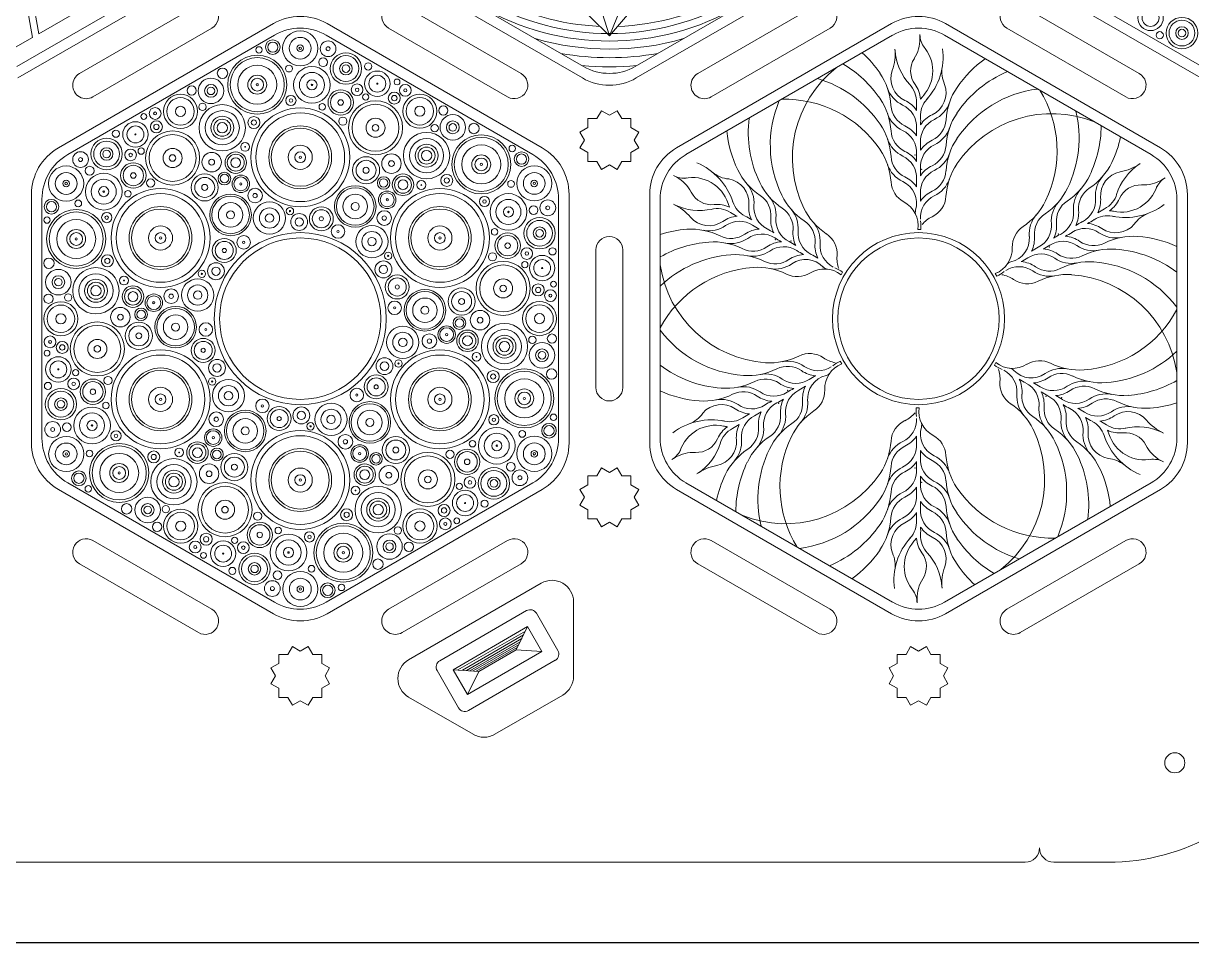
# Model space of a CAD drawing. Header units: millimetres. Extents: x -13 to 587, y 0 to 600.
# Drawn here: x 218.7 to 381.7, y 0 to 128.2 of the extents above; entities that cross this region are included whole.
import ezdxf

# ---------------------------------------------------------------- set-up
doc = ezdxf.new("R2010")
doc.units = ezdxf.units.MM
doc.layers.get('0').update_dxf_attribs({"true_color": 0x000000})
for name, color, linetype, lineweight, true_color in [('Cut_First', 1, 'Continuous', 20, 0xff0000), ('Cut_Second', 1, 'Continuous', 20, 0xff0000), ('Vector_Score', 5, 'Continuous', 0, 0x0000ff)]:
    doc.layers.add(name, color=color, linetype=linetype, lineweight=lineweight, true_color=true_color)

msp = doc.modelspace()

# ---------------------------------------------------------------- linework, layer by layer
msp.add_line((-13, 0), (587, 0))
at = {"layer": 'Cut_First'}
for p, q in [((217.98, 120.55), (247.98, 137.87)), ((266.73, 137.87), (296.73, 120.55)), ((304.23, 120.55), (334.23, 137.87)), ((352.98, 137.87), (382.98, 120.55)), ((253.61, 128.12), (223.61, 110.8)), ((291.11, 110.8), (261.11, 128.12)), ((339.86, 128.12), (309.86, 110.8)), ((377.36, 110.8), (347.36, 128.12)), ((219.86, 104.31), (219.86, 69.67)), ((294.86, 69.67), (294.86, 104.31)), ((306.11, 104.31), (306.11, 69.67)), ((381.11, 69.67), (381.11, 104.31)), ((223.61, 63.17), (253.61, 45.85)), ((261.11, 45.85), (291.11, 63.17)), ((309.86, 63.17), (339.86, 45.85)), ((347.36, 45.85), (377.36, 63.17))]:
    msp.add_line(p, q, dxfattribs=at)
for centre, radius in [((257.36, 86.99), 11.25), ((343.61, 86.99), 11.25), ((379.36, 25.07), 1.4)]:
    msp.add_circle(centre, radius, dxfattribs=at)
for centre, start, end in [((257.36, 121.63), 60, 120), ((343.61, 121.63), 60, 120), ((300.48, 127.04), 240, 300), ((227.36, 104.31), 120, 180), ((287.36, 104.31), 360, 60), ((313.61, 104.31), 120, 180), ((373.61, 104.31), 360, 60), ((227.36, 69.67), 180, 240), ((287.36, 69.67), 300, 360), ((313.61, 69.67), 180, 240), ((373.61, 69.67), 300, 360), ((257.36, 52.35), 240, 300), ((343.61, 52.35), 240, 300)]:
    msp.add_arc(centre, 7.5, start, end, dxfattribs=at)
at = {"layer": 'Cut_Second'}
for p, q in [((226.56, 121.17), (243.16, 130.75)), ((271.56, 130.75), (288.16, 121.17)), ((312.81, 121.17), (329.41, 130.75)), ((357.81, 130.75), (374.41, 121.17)), ((245.03, 127.5), (228.43, 117.92)), ((286.28, 117.92), (269.68, 127.5)), ((331.28, 127.5), (314.68, 117.92)), ((372.53, 117.92), (355.93, 127.5)), ((299.38, 115.98), (298.75, 114.89)), ((300.48, 115.35), (299.38, 115.98)), ((301.58, 115.98), (300.48, 115.35)), ((302.21, 114.89), (301.58, 115.98)), ((298.75, 114.89), (297.48, 114.89)), ((297.48, 114.89), (297.48, 113.62)), ((303.48, 114.89), (302.21, 114.89)), ((303.48, 113.62), (303.48, 114.89)), ((297.48, 113.62), (296.38, 112.98)), ((296.38, 112.98), (297.02, 111.89)), ((304.58, 112.98), (303.48, 113.62)), ((303.95, 111.89), (304.58, 112.98)), ((297.02, 111.89), (296.38, 110.79)), ((304.58, 110.79), (303.95, 111.89)), ((296.38, 110.79), (297.48, 110.15)), ((297.48, 110.15), (297.48, 108.89)), ((303.48, 110.15), (304.58, 110.79)), ((303.48, 108.89), (303.48, 110.15)), ((297.48, 108.89), (298.75, 108.89)), ((298.75, 108.89), (299.38, 107.79)), ((299.38, 107.79), (300.48, 108.42)), ((300.48, 108.42), (301.58, 107.79)), ((301.58, 107.79), (302.21, 108.89)), ((302.21, 108.89), (303.48, 108.89)), ((298.61, 77.4), (298.61, 96.57)), ((302.36, 96.57), (302.36, 77.4)), ((299.38, 66.19), (298.75, 65.09)), ((300.48, 65.55), (299.38, 66.19)), ((301.58, 66.19), (300.48, 65.55)), ((302.21, 65.09), (301.58, 66.19)), ((297.48, 63.82), (296.38, 63.19)), ((298.75, 65.09), (297.48, 65.09)), ((297.48, 65.09), (297.48, 63.82)), ((303.48, 65.09), (302.21, 65.09)), ((303.48, 63.82), (303.48, 65.09)), ((304.58, 63.19), (303.48, 63.82)), ((296.38, 63.19), (297.02, 62.09)), ((297.02, 62.09), (296.38, 60.99)), ((303.95, 62.09), (304.58, 63.19)), ((304.58, 60.99), (303.95, 62.09)), ((296.38, 60.99), (297.48, 60.36)), ((297.48, 60.36), (297.48, 59.09)), ((303.48, 60.36), (304.58, 60.99)), ((303.48, 59.09), (303.48, 60.36)), ((297.48, 59.09), (298.75, 59.09)), ((298.75, 59.09), (299.38, 57.99)), ((301.58, 57.99), (302.21, 59.09)), ((302.21, 59.09), (303.48, 59.09)), ((299.38, 57.99), (300.48, 58.62)), ((300.48, 58.62), (301.58, 57.99)), ((228.43, 56.06), (245.03, 46.47)), ((269.68, 46.47), (286.28, 56.06)), ((314.68, 56.06), (331.28, 46.47)), ((355.93, 46.47), (372.53, 56.06)), ((243.16, 43.22), (226.56, 52.81)), ((288.16, 52.81), (271.56, 43.22)), ((329.41, 43.22), (312.81, 52.81)), ((374.41, 52.81), (357.81, 43.22)), ((290.98, 50.11), (272.48, 39.43)), ((295.48, 47.51), (295.48, 37.12)), ((256.26, 41.29), (255.62, 40.19)), ((257.36, 40.65), (256.26, 41.29)), ((258.46, 41.29), (257.36, 40.65)), ((259.09, 40.19), (258.46, 41.29)), ((342.51, 41.29), (341.87, 40.19)), ((343.61, 40.65), (342.51, 41.29)), ((344.71, 41.29), (343.61, 40.65)), ((345.34, 40.19), (344.71, 41.29)), ((255.62, 40.19), (254.36, 40.19)), ((254.36, 40.19), (254.36, 38.92)), ((260.36, 40.19), (259.09, 40.19)), ((260.36, 38.92), (260.36, 40.19)), ((341.87, 40.19), (340.61, 40.19)), ((340.61, 40.19), (340.61, 38.92)), ((346.61, 40.19), (345.34, 40.19)), ((346.61, 38.92), (346.61, 40.19)), ((254.36, 38.92), (253.26, 38.29)), ((253.26, 38.29), (253.89, 37.19)), ((261.46, 38.29), (260.36, 38.92)), ((260.82, 37.19), (261.46, 38.29)), ((340.61, 38.92), (339.51, 38.29)), ((339.51, 38.29), (340.14, 37.19)), ((347.71, 38.29), (346.61, 38.92)), ((347.07, 37.19), (347.71, 38.29)), ((253.89, 37.19), (253.26, 36.09)), ((253.26, 36.09), (254.36, 35.46)), ((260.36, 35.46), (261.46, 36.09)), ((261.46, 36.09), (260.82, 37.19)), ((340.14, 37.19), (339.51, 36.09)), ((339.51, 36.09), (340.61, 35.46)), ((346.61, 35.46), (347.71, 36.09)), ((347.71, 36.09), (347.07, 37.19)), ((254.36, 35.46), (254.36, 34.19)), ((260.36, 34.19), (260.36, 35.46)), ((281.48, 29.04), (272.48, 34.23)), ((293.98, 34.52), (284.48, 29.04)), ((340.61, 35.46), (340.61, 34.19)), ((346.61, 34.19), (346.61, 35.46)), ((254.36, 34.19), (255.62, 34.19)), ((255.62, 34.19), (256.26, 33.09)), ((256.26, 33.09), (257.36, 33.73)), ((257.36, 33.73), (258.46, 33.09)), ((258.46, 33.09), (259.09, 34.19)), ((259.09, 34.19), (260.36, 34.19)), ((340.61, 34.19), (341.87, 34.19)), ((341.87, 34.19), (342.51, 33.09)), ((342.51, 33.09), (343.61, 33.73)), ((343.61, 33.73), (344.71, 33.09)), ((344.71, 33.09), (345.34, 34.19)), ((345.34, 34.19), (346.61, 34.19)), ((358.49, 11.22), (156.23, 11.22)), ((370.04, 11.22), (362.49, 11.22))]:
    msp.add_line(p, q, dxfattribs=at)
for centre, radius, start, end in [((244.09, 129.13), 1.88, 300, 120), ((270.62, 129.13), 1.88, 60, 240), ((330.34, 129.13), 1.88, 300, 120), ((356.87, 129.13), 1.88, 60, 240), ((227.49, 119.54), 1.88, 120, 300), ((287.22, 119.54), 1.88, 240, 60), ((313.74, 119.54), 1.88, 120, 300), ((373.47, 119.54), 1.88, 240, 60), ((300.48, 96.57), 1.88, 0, 180), ((300.48, 77.4), 1.88, 180, 0), ((227.49, 54.43), 1.88, 60, 240), ((287.22, 54.43), 1.88, 300, 120), ((313.74, 54.43), 1.88, 60, 240), ((373.47, 54.43), 1.88, 300, 120), ((292.48, 47.51), 3, 0, 120), ((244.09, 44.85), 1.88, 240, 60), ((270.62, 44.85), 1.88, 120, 300), ((330.34, 44.85), 1.88, 240, 60), ((356.87, 44.85), 1.88, 120, 300), ((273.98, 36.83), 3, 120, 240), ((292.48, 37.12), 3, 300, 0), ((282.98, 31.63), 3, 240, 300), ((370.04, 41.2), 30, 270, 330), ((358.49, 13.22), 2, 270, 0), ((362.49, 13.22), 2, 180, 270)]:
    msp.add_arc(centre, radius, start, end, dxfattribs=at)
at = {"layer": 'Vector_Score'}
for p, q in [((246.67, 138.79), (217.84, 122.15)), ((296.88, 122.15), (268.05, 138.79)), ((300.48, 126.43), (305.51, 138.68)), ((332.92, 138.79), (304.09, 122.15)), ((383.13, 122.15), (354.3, 138.79)), ((300.48, 126.43), (296.73, 138.43)), ((300.48, 126.43), (292.98, 133.93)), ((220.88, 126.71), (230.63, 132.34)), ((219.13, 131.17), (220.01, 126.2)), ((220, 131.67), (220.88, 126.71)), ((300.48, 126.43), (304.98, 131.68)), ((216.67, 124.28), (220.01, 126.2)), ((224.92, 109.88), (253.75, 126.52)), ((260.96, 126.52), (289.79, 109.88)), ((311.17, 109.88), (340, 126.52)), ((343.81, 126.05), (343.8, 126.59)), ((347.21, 126.52), (376.04, 109.88)), ((309.88, 106.7), (309.41, 106.96)), ((377.54, 106.34), (378, 106.62)), ((221.32, 70.34), (221.32, 103.63)), ((293.4, 103.63), (293.4, 70.34)), ((307.57, 70.34), (307.57, 103.63)), ((379.65, 103.63), (379.65, 70.34)), ((343.51, 99.41), (343.92, 99.4)), ((332.8, 93.12), (333.01, 93.46)), ((354.32, 93.28), (354.51, 92.93)), ((354.65, 93.36), (354.65, 93.36)), ((332.9, 80.7), (332.7, 81.05)), ((354.41, 80.86), (354.2, 80.51)), ((354.65, 80.61), (354.65, 80.61)), ((343.7, 74.57), (343.3, 74.57)), ((343.61, 74.24), (343.61, 74.24)), ((309.68, 67.64), (309.21, 67.36)), ((377.33, 67.28), (377.8, 67.01)), ((253.75, 47.45), (224.92, 64.1)), ((289.79, 64.1), (260.96, 47.45)), ((340, 47.45), (311.17, 64.1)), ((376.04, 64.1), (347.21, 47.45)), ((343.4, 47.93), (343.41, 47.38)), ((276.81, 39.29), (288.94, 46.29)), ((290.31, 45.92), (293.31, 40.72)), ((278.68, 38.05), (289.07, 44.05)), ((289.07, 44.05), (287.47, 40.82)), ((289.07, 44.05), (291.07, 40.59)), ((279.36, 38.01), (288.77, 43.44)), ((279.97, 37.97), (288.5, 42.89)), ((280.53, 37.93), (288.25, 42.39)), ((281.03, 37.9), (288.03, 41.94)), ((281.49, 37.87), (287.82, 41.53)), ((281.9, 37.85), (287.64, 41.16)), ((287.47, 40.82), (282.28, 37.82)), ((287.47, 40.82), (291.07, 40.59)), ((291.07, 40.59), (280.68, 34.59)), ((292.94, 39.36), (280.81, 32.36)), ((279.45, 32.72), (276.45, 37.92)), ((280.68, 34.59), (278.68, 38.05)), ((278.68, 38.05), (282.28, 37.82)), ((282.28, 37.82), (280.68, 34.59))]:
    msp.add_line(p, q, dxfattribs=at)
for centre, radius in [((375.98, 128.92), 1.77), ((375.98, 128.92), 1.18), ((380.36, 126.81), 2.19), ((257.35, 124.69), 2.45), ((380.36, 126.81), 1.8), ((380.36, 126.81), 0.877), ((380.36, 126.81), 0.53), ((253.53, 124.85), 1.02), ((253.53, 124.85), 0.713), ((257.35, 124.69), 1.52), ((261.24, 124.62), 1.1), ((377.26, 126.51), 0.501), ((251.6, 124.46), 0.45), ((257.35, 124.69), 0.461), ((257.35, 124.69), 0.169), ((261.24, 124.62), 0.274), ((263.73, 121.86), 2.19), ((251.36, 119.61), 4.12), ((251.36, 119.61), 3.77), ((251.36, 119.61), 2.72), ((255.79, 121.85), 0.467), ((260.54, 122.74), 0.609), ((263.73, 121.86), 1.8), ((263.73, 121.86), 0.877), ((263.73, 121.86), 0.53), ((266.83, 122.16), 0.501), ((246.51, 121.21), 0.726), ((251.36, 119.61), 1.32), ((258.99, 119.58), 2.56), ((258.99, 119.58), 1.75), ((268.11, 119.75), 1.77), ((268.11, 119.75), 1.18), ((242.21, 118.79), 0.645), ((244.9, 118.75), 1.78), ((244.9, 118.75), 0.894), ((244.9, 118.75), 0.528), ((251.36, 119.61), 0.89), ((251.36, 119.61), 0.15), ((258.99, 119.58), 0.707), ((258.99, 119.58), 0.103), ((265.29, 118.9), 0.814), ((265.29, 118.9), 0.247), ((268.11, 119.75), 0.0766), ((270.86, 119.99), 0.403), ((272.01, 118.82), 0.822), ((272.01, 118.82), 0.209), ((240.65, 115.89), 2.38), ((240.65, 115.89), 1.92), ((256.06, 117.41), 0.714), ((256.06, 117.41), 0.241), ((263, 117.13), 1.77), ((263, 117.13), 1.42), ((263, 117.13), 0.384), ((267.86, 113.61), 3.77), ((266.5, 117.88), 0.436), ((270.48, 117.74), 0.839), ((270.48, 117.74), 0.375), ((274.04, 115.91), 2.38), ((274.04, 115.91), 1.92), ((237.11, 115.6), 0.822), ((237.11, 115.6), 0.209), ((240.65, 115.89), 0.709), ((243.73, 116.51), 0.514), ((246.48, 113.61), 3.23), ((246.48, 113.61), 2.38), ((257.36, 109.49), 6.9), ((260.43, 116.52), 0.453), ((267.86, 113.61), 3.27), ((274.04, 115.91), 0.709), ((277.32, 116.01), 0.645), ((234.36, 112.68), 1.77), ((235.53, 115.18), 0.403), ((237.29, 113.73), 0.839), ((237.29, 113.73), 0.375), ((246.48, 113.61), 1.6), ((246.48, 113.61), 1.19), ((246.48, 113.61), 0.722), ((250.89, 114.33), 0.837), ((250.89, 114.33), 0.36), ((257.36, 109.49), 6.18), ((263.3, 114.53), 0.573), ((267.86, 113.61), 1.33), ((278.64, 113.66), 1.78), ((278.64, 113.66), 0.894), ((278.64, 113.66), 0.528), ((281.58, 113.5), 0.726), ((231.64, 112.78), 0.501), ((234.36, 112.68), 1.18), ((234.36, 112.68), 0.0766), ((239.55, 109.39), 3.77), ((239.55, 109.39), 3.27), ((257.36, 109.49), 4.38), ((257.36, 109.49), 4.04), ((267.86, 113.61), 0.458), ((274.98, 109.72), 3.23), ((276.11, 113.55), 0.514), ((282.61, 108.5), 4.12), ((230.34, 109.95), 2.19), ((230.34, 109.95), 1.8), ((249.66, 110.94), 0.614), ((249.66, 110.94), 0.0555), ((257.36, 109.49), 1.68), ((274.98, 109.72), 2.38), ((274.98, 109.72), 1.6), ((274.98, 109.72), 1.19), ((282.61, 108.5), 3.77), ((282.61, 108.5), 2.72), ((286.93, 110.71), 0.45), ((226.71, 109.17), 1.1), ((226.71, 109.17), 0.274), ((230.34, 109.95), 0.877), ((230.34, 109.95), 0.53), ((233.69, 109.82), 0.814), ((233.69, 109.82), 0.247), ((235.17, 110.35), 0.436), ((239.55, 109.39), 1.33), ((239.55, 109.39), 0.458), ((245, 108.81), 1.36), ((245, 108.81), 0.404), ((248.36, 108.74), 1.5), ((248.36, 108.74), 1.18), ((248.36, 108.74), 0.685), ((257.36, 109.49), 0.75), ((257.36, 109.49), 0.168), ((266.54, 107.68), 1.89), ((270.08, 108.61), 1.36), ((274.98, 109.72), 0.722), ((282.61, 108.5), 1.32), ((282.61, 108.5), 0.89), ((288.23, 109.24), 1.02), ((288.23, 109.24), 0.713), ((224.7, 105.83), 2.45), ((227.98, 107.62), 0.609), ((234.07, 106.95), 1.77), ((234.07, 106.95), 1.42), ((266.54, 107.68), 1.39), ((266.54, 107.68), 0.416), ((270.08, 108.61), 0.404), ((282.61, 108.5), 0.15), ((290, 105.85), 2.45), ((224.7, 105.83), 1.52), ((224.7, 105.83), 0.461), ((224.7, 105.83), 0.169), ((229.94, 104.7), 2.56), ((229.94, 104.7), 1.75), ((234.07, 106.95), 0.384), ((236.48, 105.91), 0.573), ((244.03, 105.29), 1.89), ((244.03, 105.29), 1.39), ((246.78, 106.52), 0.878), ((246.78, 106.52), 0.597), ((249.07, 105.78), 1.22), ((249.07, 105.78), 0.964), ((249.07, 105.78), 0.161), ((268.99, 105.91), 0.878), ((268.99, 105.91), 0.597), ((271.69, 105.66), 1.5), ((271.69, 105.66), 1.18), ((271.69, 105.66), 0.685), ((274.25, 105.63), 0.614), ((277.8, 106.26), 0.837), ((277.8, 106.26), 0.36), ((286.76, 105.77), 0.467), ((290, 105.85), 1.52), ((290, 105.85), 0.461), ((290, 105.85), 0.169), ((229.94, 104.7), 0.707), ((229.94, 104.7), 0.103), ((237.87, 98.24), 6.9), ((237.87, 98.24), 6.18), ((233.32, 104.41), 0.453), ((244.03, 105.29), 0.416), ((247.64, 101.46), 2.9), ((251.06, 104.15), 1.02), ((251.06, 104.15), 0.306), ((265.03, 102.63), 2.9), ((265.03, 102.63), 2.62), ((265.03, 102.63), 1.71), ((269.49, 103.56), 1.22), ((269.49, 103.56), 0.964), ((276.84, 98.24), 6.9), ((276.84, 98.24), 6.18), ((274.25, 105.63), 0.0555), ((286.4, 101.87), 2.56), ((222.65, 102.6), 1.02), ((222.65, 102.6), 0.713), ((226.39, 103.06), 0.467), ((247.64, 101.46), 2.62), ((247.64, 101.46), 1.71), ((253.06, 101.02), 2.25), ((265.03, 102.63), 0.562), ((269.49, 103.56), 0.161), ((283.06, 103.32), 0.714), ((283.06, 103.32), 0.241), ((286.4, 101.87), 1.75), ((289.91, 102.11), 0.609), ((291.89, 102.44), 1.1), ((291.89, 102.44), 0.274), ((222.03, 100.74), 0.45), ((226.1, 98.1), 4.12), ((226.1, 98.1), 3.77), ((230.36, 101.08), 0.714), ((230.36, 101.08), 0.241), ((237.87, 98.24), 4.38), ((237.87, 98.24), 4.04), ((247.64, 101.46), 0.562), ((253.06, 101.02), 1.41), ((253.06, 101.02), 0.591), ((255.92, 101.99), 0.513), ((255.92, 101.99), 0.0828), ((257.21, 100.47), 1.18), ((257.21, 100.47), 0.583), ((260.3, 100.92), 1.67), ((260.3, 100.92), 1.26), ((260.3, 100.92), 0.286), ((269.07, 101.02), 1.02), ((269.07, 101.02), 0.306), ((276.84, 98.24), 4.38), ((276.84, 98.24), 4.04), ((286.4, 101.87), 0.707), ((286.4, 101.87), 0.103), ((290.75, 98.9), 2.19), ((226.1, 98.1), 2.72), ((226.1, 98.1), 1.32), ((237.87, 98.24), 1.68), ((262.63, 99.14), 0.942), ((267.36, 97.73), 2.25), ((276.84, 98.24), 1.68), ((284.47, 99.09), 0.453), ((290.75, 98.9), 1.8), ((290.75, 98.9), 0.877), ((290.75, 98.9), 0.53), ((226.1, 98.1), 0.89), ((226.1, 98.1), 0.15), ((237.87, 98.24), 0.75), ((237.87, 98.24), 0.168), ((246.76, 96.5), 1.67), ((257.36, 86.99), 12), ((249.47, 97.63), 0.942), ((249.47, 97.63), 0.158), ((262.63, 99.14), 0.158), ((267.36, 97.73), 1.41), ((267.36, 97.73), 0.591), ((276.84, 98.24), 0.75), ((276.84, 98.24), 0.168), ((286.29, 97.17), 1.77), ((286.29, 97.17), 1.42), ((343.61, 86.99), 12), ((246.76, 96.5), 1.26), ((246.76, 96.5), 0.286), ((269.63, 95.74), 0.513), ((284.18, 95.61), 0.573), ((286.29, 97.17), 0.384), ((288.96, 96.07), 0.814), ((288.96, 96.07), 0.247), ((292.55, 96.37), 0.501), ((222.29, 94.71), 0.726), ((230.45, 95.05), 0.837), ((230.45, 95.05), 0.36), ((245.6, 93.6), 1.18), ((268.96, 93.86), 1.18), ((269.63, 95.74), 0.0828), ((285.66, 91.21), 3.77), ((288.69, 94.52), 0.436), ((291.11, 94.05), 1.77), ((291.11, 94.05), 1.18), ((223.62, 92.08), 1.78), ((223.62, 92.08), 0.894), ((228.86, 90.88), 3.23), ((228.86, 90.88), 2.38), ((232.77, 92.3), 0.614), ((243.64, 93.24), 0.513), ((243.64, 93.24), 0.0828), ((245.6, 93.6), 0.583), ((268.96, 93.86), 0.583), ((270.89, 91.41), 1.67), ((285.66, 91.21), 3.27), ((291.11, 94.05), 0.0766), ((223.62, 92.08), 0.528), ((228.86, 90.88), 1.6), ((228.86, 90.88), 1.19), ((228.86, 90.88), 0.722), ((234.02, 90.07), 1.5), ((232.77, 92.3), 0.0555), ((243.05, 90.28), 2.25), ((243.05, 90.28), 1.41), ((270.89, 91.41), 1.26), ((270.89, 91.41), 0.286), ((279.87, 89.38), 1.89), ((285.66, 91.21), 1.33), ((285.66, 91.21), 0.458), ((290.55, 91), 0.839), ((290.55, 91), 0.375), ((292.69, 91.8), 0.403), ((222.24, 89.77), 0.645), ((224.98, 89.95), 0.514), ((234.02, 90.07), 1.18), ((234.02, 90.07), 0.685), ((236.93, 89.21), 1.22), ((236.93, 89.21), 0.964), ((239.35, 90.12), 1.02), ((239.35, 90.12), 0.306), ((243.05, 90.28), 0.591), ((274.75, 88.16), 2.9), ((274.75, 88.16), 2.62), ((274.75, 88.16), 1.71), ((279.87, 89.38), 1.39), ((279.87, 89.38), 0.416), ((292.26, 90.21), 0.822), ((292.26, 90.21), 0.209), ((223.97, 86.97), 2.38), ((223.97, 86.97), 1.92), ((232.27, 87.2), 1.36), ((235.15, 87.59), 0.878), ((235.15, 87.59), 0.597), ((236.93, 89.21), 0.161), ((239.97, 85.81), 2.9), ((239.97, 85.81), 2.62), ((270.52, 88.5), 0.942), ((270.52, 88.5), 0.158), ((274.75, 88.16), 0.562), ((282.44, 86.78), 1.36), ((290.74, 87), 2.38), ((290.74, 87), 1.92), ((223.97, 86.97), 0.709), ((229.05, 82.77), 3.77), ((232.27, 87.2), 0.404), ((234.84, 84.6), 1.89), ((239.97, 85.81), 1.71), ((244.19, 85.48), 0.942), ((279.56, 86.38), 0.878), ((279.56, 86.38), 0.597), ((282.44, 86.78), 0.404), ((290.74, 87), 0.709), ((229.05, 82.77), 3.27), ((234.84, 84.6), 1.39), ((234.84, 84.6), 0.416), ((239.97, 85.81), 0.562), ((244.19, 85.48), 0.158), ((271.66, 83.69), 2.25), ((271.66, 83.69), 1.41), ((275.37, 83.86), 1.02), ((277.78, 84.77), 1.22), ((277.78, 84.77), 0.964), ((277.78, 84.77), 0.161), ((280.69, 83.91), 1.5), ((280.69, 83.91), 1.18), ((285.85, 83.09), 3.23), ((285.85, 83.09), 2.38), ((292.47, 84.21), 0.645), ((222.46, 83.76), 0.822), ((222.46, 83.76), 0.209), ((224.16, 82.98), 0.839), ((224.16, 82.98), 0.375), ((229.05, 82.77), 1.33), ((229.05, 82.77), 0.458), ((243.82, 82.57), 1.67), ((243.82, 82.57), 1.26), ((271.66, 83.69), 0.591), ((275.37, 83.86), 0.306), ((280.69, 83.91), 0.685), ((285.85, 83.09), 1.6), ((285.85, 83.09), 1.19), ((285.85, 83.09), 0.722), ((289.74, 84.03), 0.514), ((291.09, 81.89), 1.78), ((222.03, 82.18), 0.403), ((223.61, 79.92), 1.77), ((237.87, 75.74), 6.9), ((237.87, 75.74), 6.18), ((243.82, 82.57), 0.286), ((269.11, 80.37), 1.18), ((276.84, 75.74), 6.9), ((276.84, 75.74), 6.18), ((281.95, 81.68), 0.614), ((281.95, 81.68), 0.0555), ((291.09, 81.89), 0.894), ((291.09, 81.89), 0.528), ((223.61, 79.92), 1.18), ((223.61, 79.92), 0.0766), ((226.03, 79.46), 0.436), ((237.87, 75.74), 4.38), ((245.75, 80.12), 1.18), ((245.75, 80.12), 0.583), ((269.11, 80.37), 0.583), ((271.07, 80.73), 0.513), ((271.07, 80.73), 0.0828), ((276.84, 75.74), 4.38), ((288.61, 75.87), 4.12), ((292.42, 79.27), 0.726), ((225.75, 77.9), 0.814), ((228.43, 76.8), 1.77), ((230.53, 78.37), 0.573), ((237.87, 75.74), 4.04), ((245.08, 78.24), 0.513), ((245.08, 78.24), 0.0828), ((247.35, 76.25), 2.25), ((267.95, 77.48), 1.67), ((267.95, 77.48), 1.26), ((276.84, 75.74), 4.04), ((284.27, 78.92), 0.837), ((284.27, 78.92), 0.36), ((288.61, 75.87), 3.77), ((288.61, 75.87), 2.72), ((222.16, 77.61), 0.501), ((223.97, 75.07), 2.19), ((223.97, 75.07), 1.8), ((225.75, 77.9), 0.247), ((228.43, 76.8), 1.42), ((228.43, 76.8), 0.384), ((237.87, 75.74), 1.68), ((247.35, 76.25), 1.41), ((247.35, 76.25), 0.591), ((265.25, 76.34), 0.942), ((267.95, 77.48), 0.286), ((276.84, 75.74), 1.68), ((288.61, 75.87), 1.32), ((288.61, 75.87), 0.89), ((223.97, 75.07), 0.877), ((223.97, 75.07), 0.53), ((230.25, 74.88), 0.453), ((237.87, 75.74), 0.75), ((237.87, 75.74), 0.168), ((252.08, 74.83), 0.942), ((252.08, 74.83), 0.158), ((261.66, 72.95), 2.25), ((267.07, 72.52), 2.9), ((267.07, 72.52), 2.62), ((265.25, 76.34), 0.158), ((276.84, 75.74), 0.75), ((276.84, 75.74), 0.168), ((288.61, 75.87), 0.15), ((228.31, 72.1), 2.56), ((228.31, 72.1), 1.75), ((245.64, 72.96), 1.02), ((249.68, 71.34), 2.9), ((249.68, 71.34), 2.62), ((254.42, 73.06), 1.67), ((254.42, 73.06), 1.26), ((254.42, 73.06), 0.286), ((257.51, 73.5), 1.18), ((257.51, 73.5), 0.583), ((261.66, 72.95), 1.41), ((261.66, 72.95), 0.591), ((267.07, 72.52), 1.71), ((284.36, 72.9), 0.714), ((292.69, 73.24), 0.45), ((222.82, 71.54), 1.1), ((222.82, 71.54), 0.274), ((224.8, 71.86), 0.609), ((228.31, 72.1), 0.707), ((228.31, 72.1), 0.103), ((245.64, 72.96), 0.306), ((249.68, 71.34), 1.71), ((249.68, 71.34), 0.562), ((258.8, 71.98), 0.513), ((258.8, 71.98), 0.0828), ((267.07, 72.52), 0.562), ((284.77, 69.28), 2.56), ((284.36, 72.9), 0.241), ((292.06, 71.37), 1.02), ((292.06, 71.37), 0.713), ((224.71, 68.13), 2.45), ((231.66, 70.65), 0.714), ((231.66, 70.65), 0.241), ((245.22, 70.41), 1.22), ((245.22, 70.41), 0.964), ((245.22, 70.41), 0.161), ((257.36, 64.49), 6.9), ((257.36, 64.49), 6.18), ((263.65, 69.83), 1.02), ((263.65, 69.83), 0.306), ((270.69, 68.68), 1.89), ((284.77, 69.28), 1.75), ((290.01, 68.15), 2.45), ((288.33, 70.92), 0.467), ((224.71, 68.13), 1.52), ((224.71, 68.13), 0.461), ((227.95, 68.2), 0.467), ((232.1, 65.48), 4.12), ((232.1, 65.48), 3.77), ((236.92, 67.71), 0.837), ((240.46, 68.34), 0.614), ((243.02, 68.32), 1.5), ((243.02, 68.32), 1.18), ((243.02, 68.32), 0.685), ((245.73, 68.06), 0.878), ((245.73, 68.06), 0.597), ((257.36, 64.49), 4.38), ((257.36, 64.49), 4.04), ((265.65, 68.19), 1.22), ((265.65, 68.19), 0.964), ((270.69, 68.68), 1.39), ((270.69, 68.68), 0.416), ((278.24, 68.07), 0.573), ((280.64, 67.03), 1.77), ((281.39, 69.56), 0.453), ((284.77, 69.28), 0.707), ((284.77, 69.28), 0.103), ((290.01, 68.15), 1.52), ((290.01, 68.15), 0.461), ((224.71, 68.13), 0.169), ((232.1, 65.48), 2.72), ((239.74, 64.26), 3.23), ((236.92, 67.71), 0.36), ((240.46, 68.34), 0.0555), ((248.17, 66.29), 1.89), ((248.17, 66.29), 1.39), ((265.65, 68.19), 0.161), ((267.93, 67.45), 0.878), ((267.93, 67.45), 0.597), ((275.16, 64.58), 3.77), ((275.16, 64.58), 3.27), ((280.64, 67.03), 1.42), ((280.64, 67.03), 0.384), ((286.73, 66.35), 0.609), ((290.01, 68.15), 0.169), ((226.48, 64.74), 1.02), ((226.48, 64.74), 0.713), ((232.1, 65.48), 1.32), ((232.1, 65.48), 0.89), ((232.1, 65.48), 0.15), ((239.74, 64.26), 2.38), ((239.74, 64.26), 1.6), ((239.74, 64.26), 1.19), ((244.64, 65.37), 1.36), ((244.64, 65.37), 0.404), ((248.17, 66.29), 0.416), ((257.36, 64.49), 1.68), ((257.36, 64.49), 0.75), ((266.36, 65.24), 1.5), ((266.36, 65.24), 1.18), ((266.36, 65.24), 0.685), ((269.72, 65.16), 1.36), ((269.72, 65.16), 0.404), ((275.16, 64.58), 1.33), ((284.37, 64.03), 2.19), ((284.37, 64.03), 1.8), ((288, 64.81), 1.1), ((227.79, 63.27), 0.45), ((239.74, 64.26), 0.722), ((246.86, 60.36), 3.77), ((246.86, 60.36), 3.27), ((257.36, 64.49), 0.168), ((265.06, 63.04), 0.614), ((268.23, 60.36), 3.23), ((275.16, 64.58), 0.458), ((279.54, 63.62), 0.436), ((281.03, 64.16), 0.814), ((281.03, 64.16), 0.247), ((284.37, 64.03), 0.877), ((284.37, 64.03), 0.53), ((288, 64.81), 0.274), ((236.08, 60.32), 1.78), ((265.06, 63.04), 0.0555), ((268.23, 60.36), 2.38), ((268.23, 60.36), 1.6), ((280.35, 61.29), 1.77), ((280.35, 61.29), 1.18), ((233.14, 60.48), 0.726), ((236.08, 60.32), 0.894), ((236.08, 60.32), 0.528), ((238.6, 60.43), 0.514), ((240.68, 58.07), 2.38), ((246.86, 60.36), 1.33), ((246.86, 60.36), 0.458), ((263.83, 59.65), 0.837), ((268.23, 60.36), 1.19), ((268.23, 60.36), 0.722), ((274.06, 58.08), 2.38), ((277.42, 60.25), 0.839), ((277.42, 60.25), 0.375), ((280.35, 61.29), 0.0766), ((283.08, 61.2), 0.501), ((240.68, 58.07), 1.92), ((240.68, 58.07), 0.709), ((251.41, 59.45), 0.573), ((263.83, 59.65), 0.36), ((274.06, 58.08), 1.92), ((274.06, 58.08), 0.709), ((277.6, 58.38), 0.822), ((279.19, 58.8), 0.403), ((237.39, 57.97), 0.645), ((244.23, 56.24), 0.839), ((251.71, 56.84), 1.77), ((251.71, 56.84), 1.42), ((251.71, 56.84), 0.384), ((254.29, 57.46), 0.453), ((258.65, 56.56), 0.714), ((263.36, 54.36), 4.12), ((263.36, 54.36), 3.77), ((263.36, 54.36), 2.72), ((270.98, 57.47), 0.514), ((277.6, 58.38), 0.209), ((242.7, 55.15), 0.822), ((244.23, 56.24), 0.375), ((246.6, 54.23), 1.77), ((248.21, 56.09), 0.436), ((249.42, 55.07), 0.814), ((255.72, 54.39), 2.56), ((255.72, 54.39), 1.75), ((258.65, 56.56), 0.241), ((263.36, 54.36), 1.32), ((269.81, 55.22), 1.78), ((269.81, 55.22), 0.894), ((269.81, 55.22), 0.528), ((272.51, 55.19), 0.645), ((242.7, 55.15), 0.209), ((243.86, 53.99), 0.403), ((246.6, 54.23), 1.18), ((246.6, 54.23), 0.0766), ((250.98, 52.11), 2.19), ((249.42, 55.07), 0.247), ((250.98, 52.11), 1.8), ((255.72, 54.39), 0.707), ((255.72, 54.39), 0.103), ((263.36, 54.36), 0.89), ((263.36, 54.36), 0.15), ((247.88, 51.82), 0.501), ((250.98, 52.11), 0.877), ((250.98, 52.11), 0.53), ((258.92, 52.13), 0.467), ((268.2, 52.76), 0.726), ((254.18, 51.23), 0.609), ((257.37, 49.29), 2.45), ((257.37, 49.29), 1.52), ((253.47, 49.36), 1.1), ((253.47, 49.36), 0.274), ((257.37, 49.29), 0.461), ((257.37, 49.29), 0.169), ((261.19, 49.12), 1.02), ((261.19, 49.12), 0.713), ((263.11, 49.52), 0.45)]:
    msp.add_circle(centre, radius, dxfattribs=at)
for centre, radius, start, end in [((300.48, 161.68), 33.96, 240, 267.7852), ((300.48, 161.68), 33.96, 271.8883, 300), ((300.48, 161.68), 35.99, 240, 300), ((300.48, 161.68), 34.94, 240, 300), ((257.36, 120.28), 7.21, 60, 120), ((343.61, 120.28), 7.21, 60, 120), ((300.48, 161.68), 37.11, 253.8118, 286.1882), ((338.81, 125.97), 5, 327.2095, 0.9548), ((346.8, 126.64), 3, 180.9548, 218.4342), ((300.48, 161.68), 38.31, 259.8357, 280.1643), ((324.99, 112.24), 16, 34.1168, 47.6794), ((333.35, 123.94), 7, 340.4644, 5.173), ((348.32, 124.99), 8, 184.0313, 222.655), ((340.36, 121.53), 5.23, 317.8952, 42.1729), ((338.03, 123.53), 9, 318.2345, 7.0237), ((300.48, 161.68), 39.59, 264.443, 275.557), ((324.99, 108.69), 16, 34.1168, 59.7512), ((345.7, 121.53), 3.19, 146.9891, 216.4403), ((362.23, 110.24), 16, 125.673, 145.8832), ((300.48, 128.39), 7.21, 240, 300), ((342.01, 109.4), 16, 128.2789, 205.8832), ((330.78, 116.17), 9, 3.4644, 34.1168), ((343.13, 120.47), 3.37, 160.4644, 244.7782), ((350.86, 121.38), 4, 170.4716, 205.4863), ((362.22, 106.69), 16, 112.808, 145.8832), ((324.99, 105.13), 16, 34.1168, 73.5336), ((343.13, 120.47), 4.08, 199.214, 244.7782), ((339.95, 117.29), 3.37, 356.8622, 44.9341), ((339.95, 117.29), 3.95, 4.3063, 36.4403), ((344.08, 118.47), 3.37, 295.2218, 20.5356), ((356.43, 114.17), 9, 145.8832, 176.5356), ((362.22, 103.13), 16, 97.1522, 145.8832), ((338.93, 111.18), 16, 157.1522, 205.8832), ((325, 101.58), 16, 34.1168, 91.8027), ((330.79, 112.61), 9, 3.4644, 34.1168), ((339.96, 113.73), 4.08, 34.3036, 64.7782), ((347.26, 115.29), 4.08, 137.8952, 145.6964), ((347.26, 115.29), 3.37, 137.8952, 183.1378), ((340.36, 121.53), 5.93, 317.8952, 320.7231), ((346.94, 110.4), 16, 334.1168, 31.8027), ((343.13, 116.92), 3.37, 183.4644, 244.7782), ((339.96, 113.73), 3.37, 356.8622, 64.7782), ((352.81, 116.58), 9.5, 176.8622, 183.3428), ((344.08, 118.47), 4.08, 295.2218, 340.786), ((350.01, 112.18), 16, 334.1168, 13.5336), ((335.86, 112.96), 16, 172.808, 205.8832), ((330.79, 109.06), 9, 3.4644, 34.1168), ((343.13, 116.92), 4.08, 199.214, 244.7782), ((347.26, 111.73), 4.08, 115.2218, 145.6964), ((334.41, 114.58), 9.5, 356.6572, 3.1378), ((347.26, 111.73), 3.37, 115.2218, 183.1378), ((344.08, 114.92), 3.37, 295.2218, 356.5356), ((356.43, 110.61), 9, 145.8832, 176.5356), ((362.22, 99.58), 16, 68.2789, 145.8832), ((332.78, 114.74), 16, 185.673, 205.8832), ((343.14, 113.36), 3.37, 183.4644, 244.7782), ((339.96, 110.18), 3.37, 356.8622, 64.7782), ((339.96, 110.18), 4.08, 34.3036, 64.7782), ((352.81, 113.03), 9.5, 176.8622, 183.3428), ((344.08, 114.92), 4.08, 295.2218, 340.786), ((353.09, 113.96), 16, 334.1168, 359.7512), ((343.14, 113.36), 4.08, 199.214, 244.7782), ((347.26, 108.18), 3.37, 115.2218, 183.1378), ((347.26, 108.18), 4.08, 115.2218, 145.6964), ((334.4, 111.03), 9.5, 356.6572, 3.1378), ((344.08, 111.36), 3.37, 295.2218, 356.5356), ((356.43, 107.06), 9, 145.8832, 176.5356), ((356.17, 115.74), 16, 334.1168, 347.6794), ((228.53, 103.63), 7.21, 120, 180), ((286.19, 103.63), 7.21, 360, 60), ((314.78, 103.63), 7.21, 120, 180), ((330.79, 105.5), 9, 3.4644, 34.1168), ((343.14, 109.8), 3.37, 183.4644, 244.7782), ((339.96, 106.62), 3.37, 356.8622, 64.7782), ((339.96, 106.62), 4.08, 34.3036, 64.7782), ((352.81, 109.47), 9.5, 176.8622, 183.3428), ((344.08, 111.36), 4.08, 295.2218, 340.786), ((372.44, 103.63), 7.21, 360, 60), ((309.17, 100.43), 9, 18.2345, 67.0237), ((326.48, 111.68), 9, 205.8832, 236.5356), ((343.14, 109.8), 4.08, 199.214, 244.7782), ((347.25, 104.62), 3.37, 115.2218, 183.1378), ((347.25, 104.62), 4.08, 115.2218, 145.6964), ((334.4, 107.47), 9.5, 356.6572, 3.1378), ((344.07, 107.8), 3.37, 295.2218, 356.5356), ((356.42, 103.5), 9, 145.8832, 176.5356), ((362.47, 112.68), 9, 303.4644, 334.1168), ((378.88, 101.91), 8, 124.0313, 162.655), ((370.48, 114.34), 7, 280.4644, 305.173), ((310.87, 109.58), 3, 240.9548, 278.4342), ((307.45, 102.33), 5, 27.2095, 60.9548), ((312.07, 101.44), 5.23, 17.8952, 102.1729), ((317.45, 110.46), 4, 230.4716, 265.4863), ((316.58, 103.14), 3.37, 355.2218, 80.5356), ((329.56, 109.9), 9, 205.8832, 236.5356), ((343.14, 106.25), 3.37, 183.4644, 241.7778), ((339.97, 103.07), 3.37, 343.5415, 64.7782), ((339.97, 103.07), 4.08, 34.3036, 64.7782), ((352.82, 105.92), 9.5, 176.8622, 183.3428), ((344.07, 107.8), 4.08, 295.2218, 340.786), ((359.39, 110.9), 9, 303.4644, 334.1168), ((372.37, 104.14), 4.08, 139.214, 184.7782), ((372.37, 104.14), 3.37, 100.4644, 184.7782), ((374.97, 110.63), 5, 267.2095, 300.9548), ((379.55, 104.04), 3, 120.9548, 158.4342), ((314.74, 106.07), 3.19, 206.9891, 276.4403), ((316.58, 103.14), 4.08, 355.2218, 40.786), ((347.25, 101.07), 4.08, 115.2218, 145.6964), ((334.4, 103.92), 9.5, 356.6572, 3.1378), ((356.31, 109.12), 9, 303.4644, 334.1168), ((369.29, 102.36), 4.08, 139.214, 184.7782), ((369.29, 102.36), 3.37, 123.4644, 184.7782), ((368.02, 105.3), 3.37, 296.8622, 344.9341), ((371.89, 107.07), 5.23, 257.8952, 342.1729), ((374.57, 102.45), 3.19, 86.9891, 156.4403), ((306.48, 96.58), 7, 40.4644, 65.173), ((313.05, 110.07), 8, 244.0313, 282.655), ((315.54, 98.97), 3.95, 64.3063, 96.4403), ((320.93, 104.3), 4.08, 197.8952, 205.6964), ((312.07, 101.44), 5.93, 17.8952, 20.7231), ((320.93, 104.3), 3.37, 197.8952, 243.1378), ((324, 102.52), 4.08, 175.2218, 205.6964), ((324, 102.52), 3.37, 175.2218, 243.1378), ((319.66, 101.36), 3.37, 355.2218, 56.5356), ((319.66, 101.36), 4.08, 355.2218, 40.786), ((332.64, 108.12), 9, 205.8832, 236.5356), ((339.75, 99.93), 3.8, 352.1403, 61.7778), ((347.25, 101.07), 3.37, 115.2218, 183.1378), ((344.07, 104.25), 3.37, 295.2218, 356.5356), ((353.23, 107.34), 9, 303.4644, 334.1168), ((366.21, 100.58), 4.08, 139.214, 184.7782), ((366.21, 100.58), 3.37, 123.4644, 184.7782), ((364.94, 103.52), 3.37, 296.8622, 4.7782), ((364.94, 103.52), 4.08, 334.3036, 4.7782), ((368.02, 105.3), 3.95, 304.3063, 336.4403), ((372.47, 110.09), 9, 258.2345, 307.0237), ((314.37, 103.32), 3.37, 220.4644, 304.7782), ((315.54, 98.97), 3.37, 56.8622, 104.9341), ((318.62, 97.2), 4.08, 94.3036, 124.7782), ((322.58, 109.75), 9.5, 236.8622, 243.3428), ((315.11, 92.82), 9.5, 56.6572, 63.1378), ((327.08, 100.74), 4.08, 175.2218, 205.6964), ((322.74, 99.58), 3.37, 355.2218, 56.5356), ((322.74, 99.58), 4.08, 355.2218, 40.786), ((335.71, 106.34), 9, 205.8832, 236.5356), ((344.16, 101.83), 1, 163.5415, 203.2963), ((347.25, 97.51), 4.08, 115.2218, 140.5509), ((363.13, 98.8), 4.08, 139.214, 184.7782), ((363.13, 98.8), 3.37, 123.4644, 184.7782), ((361.87, 101.74), 3.37, 296.8622, 4.7782), ((361.87, 101.74), 4.08, 334.3036, 4.7782), ((369.94, 97.97), 3.37, 77.8952, 123.1378), ((373.84, 93.82), 9.5, 116.8622, 123.3428), ((369.94, 97.97), 4.08, 77.8952, 85.6964), ((371.89, 107.07), 5.93, 257.8952, 260.7231), ((377.01, 97.9), 4, 110.4716, 145.4863), ((312.43, 83.49), 16, 94.1168, 107.6794), ((311.92, 90.47), 9, 63.4644, 94.1168), ((314.37, 103.32), 4.08, 259.214, 304.7782), ((318.62, 97.2), 3.37, 56.8622, 124.7782), ((321.7, 95.42), 4.08, 94.3036, 124.7782), ((325.66, 107.98), 9.5, 236.8622, 243.3428), ((318.19, 91.04), 9.5, 56.6572, 63.1378), ((327.08, 100.74), 3.37, 175.2218, 243.1378), ((325.81, 97.8), 3.37, 355.2218, 56.5356), ((325.81, 97.8), 4.08, 355.2218, 40.786), ((339.75, 99.93), 4.2, 352.7867, 9.6331), ((360.06, 97.02), 3.37, 123.4644, 181.7778), ((358.79, 99.96), 3.37, 296.8622, 4.7782), ((358.79, 99.96), 4.08, 334.3036, 4.7782), ((366.86, 96.2), 3.37, 55.2218, 123.1378), ((370.76, 92.04), 9.5, 116.8622, 123.3428), ((362.91, 108.75), 9.5, 296.6572, 303.1378), ((366.86, 96.2), 4.08, 55.2218, 85.6964), ((371.11, 102.32), 3.37, 235.2218, 320.5356), ((317.45, 101.54), 3.37, 243.4644, 304.7782), ((317.45, 101.54), 4.08, 259.214, 304.7782), ((321.7, 95.42), 3.37, 56.8622, 124.7782), ((328.74, 106.2), 9.5, 236.8622, 243.3428), ((330.16, 98.96), 4.08, 175.2218, 205.6964), ((330.16, 98.96), 3.37, 175.2218, 243.1378), ((328.89, 96.02), 3.37, 355.2218, 56.5356), ((355.71, 98.18), 3.37, 283.5415, 4.7782), ((355.71, 98.18), 4.08, 334.3036, 4.7782), ((363.78, 94.42), 3.37, 55.2218, 123.1378), ((367.68, 90.26), 9.5, 116.8622, 123.3428), ((359.83, 106.98), 9.5, 296.6572, 303.1378), ((363.78, 94.42), 4.08, 55.2218, 85.6964), ((371.11, 102.32), 4.08, 235.2218, 280.786), ((373.56, 89.47), 9, 85.8832, 116.5356), ((373.06, 82.49), 16, 65.673, 85.8832), ((315.51, 81.71), 16, 94.1168, 119.7512), ((315, 88.7), 9, 63.4644, 94.1168), ((320.53, 99.77), 3.37, 243.4644, 304.7782), ((320.53, 99.77), 4.08, 259.214, 304.7782), ((324.78, 93.65), 4.08, 94.3036, 124.7782), ((324.78, 93.65), 3.37, 56.8622, 124.7782), ((321.26, 89.26), 9.5, 56.6572, 63.1378), ((331.82, 104.43), 9.5, 236.8622, 243.3428), ((333.24, 97.18), 4.08, 175.2218, 205.6964), ((333.24, 97.18), 3.37, 175.2218, 243.1378), ((352.89, 96.8), 3.8, 292.1403, 1.7778), ((364.6, 88.48), 9.5, 116.8622, 123.3428), ((356.74, 105.2), 9.5, 296.6572, 303.1378), ((360.7, 92.65), 4.08, 55.2218, 85.6964), ((368.03, 100.54), 4.08, 235.2218, 280.786), ((368.03, 100.54), 3.37, 235.2218, 296.5356), ((370.48, 87.7), 9, 85.8832, 116.5356), ((369.97, 80.71), 16, 52.808, 85.8832), ((318.59, 79.94), 16, 94.1168, 133.5336), ((318.09, 86.92), 9, 63.4644, 94.1168), ((323.61, 97.99), 3.37, 243.4644, 304.7782), ((323.61, 97.99), 4.08, 259.214, 304.7782), ((327.86, 91.87), 4.08, 94.3036, 124.7782), ((327.86, 91.87), 3.37, 43.5415, 124.7782), ((324.34, 87.48), 9.5, 56.6572, 63.1378), ((336.31, 95.4), 4.08, 175.2218, 200.5509), ((356.73, 93.93), 1, 103.5415, 143.2963), ((353.66, 103.43), 9.5, 296.6572, 303.1378), ((357.62, 90.87), 4.08, 55.2218, 85.6964), ((360.7, 92.65), 3.37, 55.2218, 123.1378), ((364.95, 98.77), 4.08, 235.2218, 280.786), ((364.95, 98.77), 3.37, 235.2218, 296.5356), ((367.4, 85.92), 9, 85.8832, 116.5356), ((366.89, 78.94), 16, 37.1522, 85.8832), ((323.4, 96.81), 16, 188.2789, 265.8832), ((321.67, 78.16), 16, 94.1168, 151.8027), ((321.17, 85.15), 9, 63.4644, 94.1168), ((326.69, 96.22), 3.37, 243.4644, 301.7778), ((330.47, 90.12), 3.8, 52.1403, 121.7778), ((331.03, 94.89), 1, 223.5415, 263.2963), ((330.47, 90.12), 4.2, 52.7867, 69.6331), ((352.89, 96.8), 4.2, 292.7867, 309.6331), ((354.54, 89.1), 4.08, 55.2218, 80.5509), ((357.62, 90.87), 3.37, 55.2218, 123.1378), ((361.87, 96.99), 4.08, 235.2218, 280.786), ((361.87, 96.99), 3.37, 235.2218, 296.5356), ((364.32, 84.15), 9, 85.8832, 116.5356), ((363.81, 77.16), 16, 8.2789, 85.8832), ((358.79, 95.22), 3.37, 235.2218, 296.5356), ((365.55, 95.81), 16, 274.1168, 331.8027), ((320.32, 95.04), 16, 217.1522, 265.8832), ((322.9, 89.83), 9, 265.8832, 296.5356), ((328.43, 78.76), 3.37, 55.2218, 116.5356), ((332.67, 84.88), 4.08, 235.2218, 260.5509), ((368.63, 94.04), 16, 274.1168, 313.5336), ((317.24, 93.26), 16, 232.808, 265.8832), ((319.82, 88.05), 9, 265.8832, 296.5356), ((325.35, 76.98), 3.37, 55.2218, 116.5356), ((325.35, 76.98), 4.08, 55.2218, 100.786), ((329.59, 83.1), 3.37, 235.2218, 303.1378), ((334.33, 77.18), 3.8, 112.1403, 181.7778), ((334.33, 77.18), 4.2, 112.7867, 129.6331), ((356.74, 83.86), 4.2, 232.7867, 249.6331), ((356.74, 83.86), 3.8, 232.1403, 301.7778), ((350.9, 78.57), 4.08, 355.2218, 20.5509), ((356.18, 79.09), 1, 43.5415, 83.2963), ((360.52, 77.76), 3.37, 63.4644, 121.7778), ((363.6, 75.98), 4.08, 79.214, 124.7782), ((366.05, 88.83), 9, 243.4644, 274.1168), ((322.26, 75.21), 3.37, 55.2218, 116.5356), ((322.26, 75.21), 4.08, 55.2218, 100.786), ((326.51, 81.33), 3.37, 235.2218, 303.1378), ((329.59, 83.1), 4.08, 235.2218, 265.6964), ((331.5, 75.79), 3.37, 103.5415, 184.7782), ((333.55, 70.55), 9.5, 116.6572, 123.1378), ((330.48, 80.05), 1, 283.5415, 323.2963), ((358.32, 77.95), 3.37, 175.2218, 236.5356), ((353.98, 76.79), 3.37, 355.2218, 63.1378), ((359.35, 82.1), 3.37, 223.5415, 304.7782), ((353.98, 76.79), 4.08, 355.2218, 25.6964), ((362.87, 86.5), 9.5, 236.6572, 243.1378), ((359.35, 82.1), 4.08, 274.3036, 304.7782), ((363.6, 75.98), 3.37, 63.4644, 124.7782), ((366.68, 74.21), 4.08, 79.214, 124.7782), ((369.13, 87.05), 9, 243.4644, 274.1168), ((371.71, 92.26), 16, 274.1168, 299.7512), ((314.16, 91.49), 16, 245.673, 265.8832), ((316.74, 86.28), 9, 265.8832, 296.5356), ((319.18, 73.43), 3.37, 55.2218, 116.5356), ((319.18, 73.43), 4.08, 55.2218, 100.786), ((323.43, 79.55), 3.37, 235.2218, 303.1378), ((326.51, 81.33), 4.08, 235.2218, 265.6964), ((328.43, 74.01), 3.37, 116.8622, 184.7782), ((330.47, 68.77), 9.5, 116.6572, 123.1378), ((322.61, 85.5), 9.5, 296.8622, 303.3428), ((331.5, 75.79), 4.08, 154.3036, 184.7782), ((327.16, 76.95), 3.37, 303.4644, 1.7778), ((357.06, 75.01), 3.37, 355.2218, 63.1378), ((355.4, 69.55), 9.5, 56.8622, 63.3428), ((362.43, 80.33), 3.37, 236.8622, 304.7782), ((357.06, 75.01), 4.08, 355.2218, 25.6964), ((365.95, 84.72), 9.5, 236.6572, 243.1378), ((362.43, 80.33), 4.08, 274.3036, 304.7782), ((366.68, 74.21), 3.37, 63.4644, 124.7782), ((372.21, 85.28), 9, 243.4644, 274.1168), ((313.66, 84.5), 9, 265.8832, 296.5356), ((316.1, 71.66), 3.37, 55.2218, 140.5356), ((316.1, 71.66), 4.08, 55.2218, 100.786), ((320.35, 77.78), 3.37, 235.2218, 303.1378), ((323.43, 79.55), 4.08, 235.2218, 265.6964), ((325.35, 72.23), 3.37, 116.8622, 184.7782), ((327.39, 67), 9.5, 116.6572, 123.1378), ((319.53, 83.72), 9.5, 296.8622, 303.3428), ((328.43, 74.01), 4.08, 154.3036, 184.7782), ((324.08, 75.17), 3.37, 303.4644, 4.7782), ((324.08, 75.17), 4.08, 319.214, 4.7782), ((351.5, 67.63), 9, 25.8832, 56.5356), ((361.4, 76.17), 4.08, 175.2218, 220.786), ((361.4, 76.17), 3.37, 175.2218, 236.5356), ((360.13, 73.23), 3.37, 355.2218, 63.1378), ((358.48, 67.77), 9.5, 56.8622, 63.3428), ((365.51, 78.55), 3.37, 236.8622, 304.7782), ((360.13, 73.23), 4.08, 355.2218, 25.6964), ((369.03, 82.94), 9.5, 236.6572, 243.1378), ((365.51, 78.55), 4.08, 274.3036, 304.7782), ((369.76, 72.43), 4.08, 79.214, 124.7782), ((369.76, 72.43), 3.37, 63.4644, 124.7782), ((375.29, 83.5), 9, 243.4644, 274.1168), ((374.79, 90.49), 16, 274.1168, 287.6794), ((310.2, 76.07), 4, 290.4716, 325.4863), ((320.35, 77.78), 4.08, 235.2218, 265.6964), ((322.27, 70.45), 3.37, 116.8622, 184.7782), ((324.31, 65.22), 9.5, 116.6572, 123.1378), ((316.45, 81.94), 9.5, 296.8622, 303.3428), ((325.35, 72.23), 4.08, 154.3036, 184.7782), ((321, 73.39), 3.37, 303.4644, 4.7782), ((321, 73.39), 4.08, 319.214, 4.7782), ((333.98, 66.63), 9, 123.4644, 154.1168), ((339.97, 76.46), 4.08, 295.2218, 320.5509), ((347.46, 74.05), 4.2, 172.7867, 189.6331), ((347.46, 74.05), 3.8, 172.1403, 241.7778), ((354.58, 65.85), 9, 25.8832, 56.5356), ((364.48, 74.39), 4.08, 175.2218, 220.786), ((364.48, 74.39), 3.37, 175.2218, 236.5356), ((363.21, 71.45), 3.37, 355.2218, 63.1378), ((361.56, 66), 9.5, 56.8622, 63.3428), ((368.59, 76.78), 3.37, 236.8622, 304.7782), ((368.59, 76.78), 4.08, 274.3036, 304.7782), ((372.84, 70.66), 4.08, 79.214, 124.7782), ((372.84, 70.66), 3.37, 40.4644, 124.7782), ((314.75, 63.89), 9, 78.2345, 127.0237), ((315.32, 66.91), 5.23, 77.8952, 162.1729), ((319.19, 68.67), 3.95, 124.3063, 156.4403), ((315.32, 66.91), 5.93, 77.8952, 80.7231), ((317.27, 76), 4.08, 257.8952, 265.6964), ((317.27, 76), 3.37, 257.8952, 303.1378), ((313.38, 80.16), 9.5, 296.8622, 303.3428), ((322.27, 70.45), 4.08, 154.3036, 184.7782), ((317.93, 71.61), 3.37, 303.4644, 4.7782), ((317.93, 71.61), 4.08, 319.214, 4.7782), ((330.9, 64.85), 9, 123.4644, 154.1168), ((343.14, 69.73), 3.37, 115.2218, 176.5356), ((339.97, 72.91), 3.37, 295.2218, 3.1378), ((347.25, 70.91), 3.37, 163.5415, 244.7782), ((343.05, 72.15), 1, 343.5415, 23.2963), ((367.56, 72.61), 4.08, 175.2218, 220.786), ((367.56, 72.61), 3.37, 175.2218, 236.5356), ((363.21, 71.45), 4.08, 355.2218, 25.6964), ((372.11, 81.16), 9.5, 236.6572, 243.1378), ((366.29, 69.67), 3.37, 17.8952, 63.1378), ((364.64, 64.22), 9.5, 56.8622, 63.3428), ((371.68, 75), 3.37, 236.8622, 284.9341), ((374.17, 63.91), 8, 64.0313, 102.655), ((380.74, 77.39), 7, 220.4644, 245.173), ((228.53, 70.34), 7.21, 180, 240), ((286.19, 70.34), 7.21, 300, 360), ((314.78, 70.34), 7.21, 180, 240), ((312.65, 71.53), 3.19, 266.9891, 336.4403), ((314.85, 69.83), 3.37, 280.4644, 4.7782), ((319.19, 68.67), 3.37, 116.8622, 164.9341), ((314.85, 69.83), 4.08, 319.214, 4.7782), ((327.83, 63.07), 9, 123.4644, 154.1168), ((340.28, 63.58), 16, 154.1168, 211.8027), ((339.97, 72.91), 4.08, 295.2218, 325.6964), ((352.82, 70.06), 9.5, 176.6572, 183.1378), ((344.07, 67.73), 3.37, 3.4644, 61.7778), ((345.2, 64.58), 16, 308.2789, 25.8832), ((357.66, 64.07), 9, 25.8832, 56.5356), ((370.63, 70.83), 4.08, 175.2218, 220.786), ((370.63, 70.83), 3.37, 175.2218, 260.5356), ((378.04, 73.54), 9, 198.2345, 247.0237), ((375.14, 72.53), 5.93, 197.8952, 200.7231), ((366.29, 69.67), 4.08, 17.8952, 25.6964), ((371.68, 75), 3.95, 244.3063, 276.4403), ((375.14, 72.53), 5.23, 197.8952, 282.1729), ((372.48, 67.9), 3.19, 26.9891, 96.4403), ((372.44, 70.34), 7.21, 300, 360), ((307.67, 69.93), 3, 300.9548, 338.4342), ((308.34, 72.06), 8, 304.0313, 342.655), ((324.75, 61.29), 9, 123.4644, 154.1168), ((337.2, 61.8), 16, 154.1168, 193.5336), ((330.79, 70.47), 9, 325.8832, 356.5356), ((343.14, 66.17), 4.08, 115.2218, 160.786), ((343.14, 66.17), 3.37, 115.2218, 176.5356), ((339.96, 69.35), 3.37, 295.2218, 3.1378), ((347.25, 70.91), 4.08, 214.3036, 244.7782), ((334.4, 68.06), 9.5, 356.8622, 3.3428), ((348.28, 62.8), 16, 337.1522, 25.8832), ((360.73, 62.29), 9, 25.8832, 56.5356), ((379.76, 71.65), 5, 207.2095, 240.9548), ((312.25, 63.35), 5, 87.2095, 120.9548), ((334.12, 60.02), 16, 154.1168, 179.7512), ((339.96, 69.35), 4.08, 295.2218, 325.6964), ((352.81, 66.5), 9.5, 176.6572, 183.1378), ((347.25, 67.35), 3.37, 176.8622, 244.7782), ((344.07, 64.17), 3.37, 3.4644, 64.7782), ((344.07, 64.17), 4.08, 19.214, 64.7782), ((356.42, 68.47), 9, 183.4644, 214.1168), ((351.36, 61.02), 16, 352.808, 25.8832), ((369.76, 63.51), 4, 50.4716, 85.4863), ((376.35, 64.39), 3, 60.9548, 98.4342), ((316.73, 59.63), 7, 100.4644, 125.173), ((331.05, 58.23), 16, 154.1168, 167.6794), ((325, 74.4), 16, 248.2789, 325.8832), ((330.79, 66.92), 9, 325.8832, 356.5356), ((343.14, 62.61), 4.08, 115.2218, 160.786), ((343.14, 62.61), 3.37, 115.2218, 176.5356), ((339.96, 65.8), 3.37, 295.2218, 3.1378), ((354.44, 59.23), 16, 5.673, 25.8832), ((347.26, 63.8), 3.37, 176.8622, 244.7782), ((347.25, 67.35), 4.08, 214.3036, 244.7782), ((334.4, 64.5), 9.5, 356.8622, 3.3428), ((344.08, 60.61), 3.37, 3.4644, 64.7782), ((344.08, 60.61), 4.08, 19.214, 64.7782), ((356.43, 64.92), 9, 183.4644, 214.1168), ((330.79, 63.36), 9, 325.8832, 356.5356), ((343.13, 59.06), 4.08, 115.2218, 160.786), ((343.13, 59.06), 3.37, 115.2218, 176.5356), ((339.96, 62.24), 3.37, 295.2218, 3.1378), ((339.96, 65.8), 4.08, 295.2218, 325.6964), ((352.81, 62.95), 9.5, 176.6572, 183.1378), ((362.22, 72.4), 16, 214.1168, 271.8027), ((324.99, 70.84), 16, 277.1522, 325.8832), ((347.26, 63.8), 4.08, 214.3036, 244.7782), ((334.4, 60.95), 9.5, 356.8622, 3.3428), ((347.26, 60.24), 3.37, 176.8622, 244.7782), ((344.08, 57.06), 4.08, 19.214, 64.7782), ((356.43, 61.36), 9, 183.4644, 214.1168), ((330.78, 59.81), 9, 325.8832, 356.5356), ((343.13, 55.5), 4.08, 115.2218, 160.786), ((339.96, 62.24), 4.08, 295.2218, 325.6964), ((339.95, 58.69), 3.37, 317.8952, 3.1378), ((352.81, 59.39), 9.5, 176.6572, 183.1378), ((344.08, 57.06), 3.37, 3.4644, 64.7782), ((362.22, 68.84), 16, 214.1168, 253.5336), ((324.99, 67.29), 16, 292.808, 325.8832), ((343.13, 55.5), 3.37, 115.2218, 200.5356), ((347.26, 60.24), 4.08, 214.3036, 244.7782), ((334.41, 57.39), 9.5, 356.8622, 3.3428), ((344.08, 53.5), 4.08, 19.214, 64.7782), ((356.43, 57.81), 9, 183.4644, 214.1168), ((349.18, 50.45), 9, 138.2345, 187.0237), ((346.85, 52.45), 5.23, 137.8952, 222.1729), ((346.85, 52.45), 5.93, 137.8952, 140.7231), ((339.95, 58.69), 4.08, 317.8952, 325.6964), ((347.26, 56.69), 3.95, 184.3063, 216.4403), ((347.26, 56.69), 3.37, 176.8622, 224.9341), ((344.08, 53.5), 3.37, 340.4644, 64.7782), ((362.22, 65.29), 16, 214.1168, 239.7512), ((324.99, 63.73), 16, 305.673, 325.8832), ((336.36, 52.6), 4, 350.4716, 25.4863), ((341.52, 52.44), 3.19, 326.9891, 36.4403), ((338.9, 48.98), 8, 4.0313, 42.655), ((353.86, 50.04), 7, 160.4644, 185.173), ((362.23, 61.73), 16, 214.1168, 227.6794), ((348.4, 48.01), 5, 147.2095, 180.9548), ((340.41, 47.33), 3, 0.9548, 38.4342), ((257.36, 53.7), 7.21, 240, 300), ((343.61, 53.7), 7.21, 240, 300), ((289.44, 45.42), 1, 30, 120), ((277.31, 38.42), 1, 120, 210), ((292.44, 40.22), 1, 300, 30), ((280.31, 33.22), 1, 210, 300)]:
    msp.add_arc(centre, radius, start, end, dxfattribs=at)
for p in [(343.14, 109.8), (344.07, 107.8), (323.61, 97.99), (325.81, 97.8), (363.13, 98.8), (361.87, 96.99), (325.35, 76.98), (324.08, 75.17), (361.4, 76.17), (363.6, 75.98), (343.14, 66.17), (344.07, 64.17)]:
    msp.add_point(p, dxfattribs=at)

doc.saveas('drawing.dxf')
